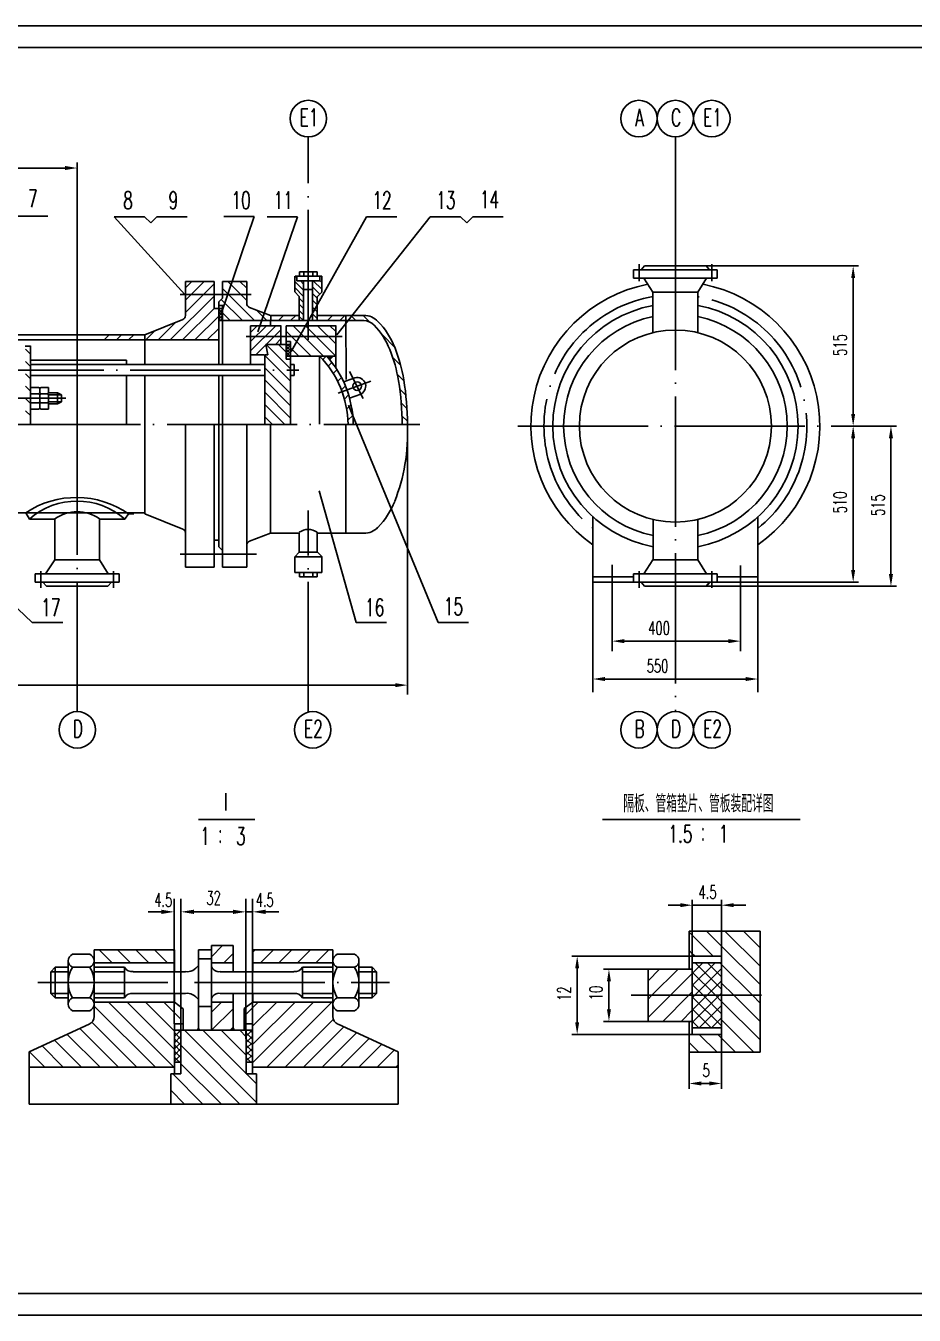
# Model space of a CAD drawing. Extents: x -1018 to 1609, y -45 to 1303.
# Drawn here: x 98.8 to 303.4, y 700.8 to 997.8 of the extents above; entities that cross this region are included whole.
import ezdxf
from ezdxf.enums import TextEntityAlignment as Align

# ---------------------------------------------------------------- set-up
doc = ezdxf.new("R2010")
doc.units = 0
doc.header["$MEASUREMENT"] = 0
doc.linetypes.add('DASHDOT-M', pattern=[36, 30, -3, 0, -3])
doc.layers.get('0').update_dxf_attribs({"linetype": 'CONTINUOUS'})
for name, color, linetype in [('CDR_DWG1', 4, 'CONTINUOUS'), ('CDR_DWG2', 2, 'CONTINUOUS'), ('CDR_DWG3', 1, 'DASHDOT-M')]:
    doc.layers.add(name, color=color, linetype=linetype)
doc.styles.add('HZ', font='romans', dxfattribs={"width": 0.7, "bigfont": 'hz'})

# ---------------------------------------------------------------- blocks, each defined once
blk = doc.blocks.new('*X48')
at = {"color": 0}
for p, q in [((122.74, 49.08), (126.02, 52.36)), ((124.72, 38.33), (138.75, 52.36)), ((124.72, 42.57), (134.5, 52.36)), ((124.72, 46.82), (130.26, 52.36)), ((127.99, 37.36), (142.99, 52.36)), ((132.23, 37.36), (143.32, 48.44)), ((136.47, 37.36), (145.74, 46.62)), ((140.72, 37.36), (148.64, 45.28)), ((144.96, 37.36), (151.54, 43.94)), ((149.2, 37.36), (154.44, 42.6)), ((153.44, 37.36), (157.35, 41.26)), ((157.69, 37.36), (158.22, 37.89))]:
    blk.add_line(p, q, dxfattribs=at)
blk = doc.blocks.new('*X47')
at = {"color": 0}
for p, q in [((115.22, 62.77), (117.8, 65.36)), ((118.05, 61.36), (120.22, 63.53)), ((124.74, 63.81), (125.29, 64.36)), ((126.53, 61.36), (129.53, 64.36)), ((130.77, 61.36), (133.77, 64.36)), ((135.02, 61.36), (138.02, 64.36)), ((139.26, 61.36), (142.26, 64.36)), ((115.22, 50.04), (117.53, 52.36)), ((115.27, 45.86), (120.22, 50.8)), ((119.52, 45.86), (120.22, 46.56))]:
    blk.add_line(p, q, dxfattribs=at)
blk = doc.blocks.new('*X43')
for p, q in [((129.09, 108.5), (115, 122.59)), ((133.33, 108.5), (118.33, 123.5)), ((133.5, 112.57), (122.57, 123.5)), ((133.5, 116.82), (126.82, 123.5)), ((135, 119.56), (131.06, 123.5)), ((124.85, 108.5), (114.48, 118.86)), ((116.36, 108.5), (108.8, 116.06)), ((120.6, 108.5), (111.7, 117.4)), ((107.87, 108.5), (102.99, 113.38)), ((112.12, 108.5), (105.9, 114.72)), ((103.63, 108.5), (100.09, 112.04))]:
    blk.add_line(p, q)
blk = doc.blocks.new('*X46')
at = {"color": 0}
for p, q in [((125.62, 29.25), (109.01, 45.86)), ((123.22, 35.89), (113.25, 45.86)), ((123.22, 40.13), (117.5, 45.86)), ((123.22, 44.37), (121.74, 45.86)), ((121.77, 28.86), (108.22, 42.4)), ((113.28, 28.86), (106.28, 35.86)), ((117.53, 28.86), (108.22, 38.16)), ((125.62, 33.49), (123.25, 35.86)), ((109.04, 28.86), (105.88, 32.02))]:
    blk.add_line(p, q, dxfattribs=at)
blk = doc.blocks.new('*X44')
for p, q in [((106.73, 44.39), (108.21, 45.86)), ((106.73, 45.8), (106.79, 45.86)), ((108.22, 43.82), (106.73, 45.31)), ((108.22, 45.23), (107.59, 45.86)), ((106.73, 42.97), (108.22, 44.46)), ((108.22, 42.4), (106.73, 43.89)), ((106.73, 41.56), (108.22, 43.04)), ((108.22, 40.99), (106.73, 42.48)), ((106.73, 40.14), (108.22, 41.63)), ((108.22, 39.58), (106.73, 41.06)), ((106.73, 38.73), (108.22, 40.22)), ((107.78, 38.6), (106.73, 39.65)), ((108.02, 38.6), (108.22, 38.8))]:
    blk.add_line(p, q)
blk = doc.blocks.new('*X45')
at = {"color": 0}
for p, q in [((92.35, 61.36), (89.35, 64.36)), ((96.59, 61.36), (93.59, 64.36)), ((100.84, 61.36), (97.84, 64.36)), ((105.08, 61.36), (102.08, 64.36)), ((106.69, 63.99), (106.32, 64.36))]:
    blk.add_line(p, q, dxfattribs=at)
blk = doc.blocks.new('*X32')
for p, q in [((337.12, 207.01), (337.89, 207.78)), ((338.39, 205.46), (339.25, 206.31)), ((339.54, 203.78), (340.41, 204.65)), ((340.55, 201.96), (341.45, 202.85)), ((341.42, 200), (342.34, 200.92)), ((342.12, 197.87), (343.09, 198.84)), ((342.64, 195.56), (343.67, 196.59)), ((342.92, 193.01), (344.04, 194.13))]:
    blk.add_line(p, q)
blk = doc.blocks.new('*X28')
for p, q in [((329.73, 202.02), (323.8, 207.95)), ((329.73, 204.85), (324.1, 210.47)), ((328.73, 208.68), (326.93, 210.47)), ((329.73, 199.19), (323.8, 205.12)), ((329.73, 196.36), (323.8, 202.29)), ((329.73, 193.53), (323.8, 199.46)), ((328.36, 192.07), (323.8, 196.64)), ((325.53, 192.07), (323.8, 193.81))]:
    blk.add_line(p, q)
blk = doc.blocks.new('*X24')
for p, q in [((346.25, 236.4), (345.08, 237.58)), ((349.22, 236.27), (347.91, 237.58)), ((355.19, 230.3), (352.46, 233.02)), ((356.59, 226.07), (354.89, 227.77)), ((357.34, 222.49), (355.91, 223.91)), ((357.78, 219.22), (356.47, 220.53)), ((358.03, 216.14), (356.8, 217.37)), ((358.13, 213.21), (356.96, 214.38))]:
    blk.add_line(p, q)
blk = doc.blocks.new('*X36')
for p, q in [((269.86, 208.15), (268.66, 209.35)), ((269.86, 205.32), (268.66, 206.52)), ((269.86, 202.49), (268.66, 203.69)), ((269.86, 199.66), (268.66, 200.86)), ((269.86, 196.83), (268.66, 198.03)), ((269.86, 194.01), (268.66, 195.21))]:
    blk.add_line(p, q)
blk = doc.blocks.new('*X20')
for p, q in [((133.56, 211.51), (132.36, 212.71)), ((136.38, 211.51), (135.18, 212.71)), ((139.21, 211.51), (138.01, 212.71))]:
    blk.add_line(p, q)
blk = doc.blocks.new('*X31')
for p, q in [((337.95, 222.08), (336.28, 223.75)), ((338.39, 223.19), (336.44, 225.14)), ((338.39, 224.75), (337.94, 225.2)), ((337.35, 221.12), (336.28, 222.19)), ((337.35, 219.57), (336.28, 220.64)), ((337.35, 218.01), (336.28, 219.08)), ((337.35, 216.46), (336.28, 217.53)), ((336.28, 215.97), (336.28, 215.97))]:
    blk.add_line(p, q)
blk = doc.blocks.new('*X23')
for p, q in [((326.91, 236.4), (328.08, 237.57)), ((329.74, 236.4), (330.91, 237.57)), ((338.23, 236.4), (339.39, 237.57)), ((341.05, 236.4), (342.22, 237.57))]:
    blk.add_line(p, q)
blk = doc.blocks.new('*X30')
for p, q in [((332.69, 225.93), (332.45, 226.17)), ((334.23, 222.97), (332.2, 225)), ((334.23, 221.55), (332.2, 223.59)), ((334.23, 224.38), (333.48, 225.14)), ((334.23, 220.14), (333.22, 221.15)), ((334.23, 218.73), (333.22, 219.74)), ((334.23, 217.31), (333.22, 218.32)), ((334.16, 215.97), (333.22, 216.91))]:
    blk.add_line(p, q)
blk = doc.blocks.new('*X29')
for p, q in [((321.43, 215.97), (314.01, 223.39)), ((319.63, 220.6), (315.24, 224.99)), ((319.63, 223.42), (318.07, 224.99)), ((318.61, 215.97), (313.74, 220.84)), ((315.78, 215.97), (314.01, 217.74)), ((324.26, 215.97), (321.86, 218.37))]:
    blk.add_line(p, q)
blk = doc.blocks.new('*X25')
for p, q in [((313.17, 218.41), (313.47, 218.72)), ((314.01, 217.74), (313.17, 218.58)), ((313.17, 217.71), (314.01, 218.55)), ((314.01, 217.03), (313.17, 217.87)), ((313.17, 217), (314.01, 217.84)), ((314.01, 216.32), (313.17, 217.16)), ((313.17, 216.29), (314.01, 217.13)), ((314.01, 218.44), (313.73, 218.72)), ((313.66, 215.97), (313.17, 216.46)), ((313.55, 215.97), (314.01, 216.43))]:
    blk.add_line(p, q)
blk = doc.blocks.new('*X27')
for p, q in [((328.73, 209.93), (329.26, 210.47)), ((328.73, 209.22), (329.73, 210.22)), ((329.73, 209.09), (328.73, 210.09)), ((328.73, 208.52), (329.73, 209.52)), ((329.73, 208.38), (328.73, 209.38)), ((328.73, 207.81), (329.73, 208.81)), ((329.62, 207.78), (328.73, 208.68)), ((328.91, 207.78), (328.73, 207.97)), ((329.73, 209.8), (329.05, 210.47)), ((329.41, 207.78), (329.73, 208.1))]:
    blk.add_line(p, q)
blk = doc.blocks.new('*X33')
for p, q in [((305.51, 220.65), (309.84, 224.99)), ((305.51, 223.48), (307.01, 224.99)), ((305.51, 217.83), (312.11, 224.43)), ((302.02, 211.51), (312.11, 221.6)), ((304.85, 211.51), (312.11, 218.77)), ((307.68, 211.51), (313.17, 217)), ((299.19, 211.51), (303.21, 215.53)), ((310.51, 211.51), (313.17, 214.17)), ((296.36, 211.51), (298.5, 213.65))]:
    blk.add_line(p, q)
blk = doc.blocks.new('*X26')
for p, q in [((338.1, 207.78), (331.1, 214.78)), ((340.93, 207.78), (333.93, 214.78)), ((340.95, 210.6), (336.76, 214.78)), ((340.95, 213.43), (339.59, 214.78)), ((335.27, 207.78), (329.53, 213.53)), ((332.45, 207.78), (330.53, 209.7))]:
    blk.add_line(p, q)

msp = doc.modelspace()

# ---------------------------------------------------------------- linework, layer by layer
for p, q in [((-168.44, 997.76), (672.56, 997.76)), ((-168.44, 997.76), (672.56, 997.76)), ((248.44, 948.47), (248.44, 972.19)), ((110.66, 893.54), (110.66, 966.25)), ((-21.3, 965), (107.86, 965)), ((96.87, 953.88), (103.87, 953.88)), ((119.18, 953.75), (135.45, 935.88)), ((119.18, 953.75), (126.18, 953.75)), ((126.18, 953.75), (127.59, 952.34)), ((127.59, 952.34), (129.01, 953.75)), ((129.01, 953.75), (136.01, 953.75)), ((151.4, 953.8), (143.79, 931.44)), ((151.4, 953.8), (144.4, 953.8)), ((161.39, 953.75), (152.23, 927.28)), ((161.39, 953.75), (154.39, 953.75)), ((177.29, 953.75), (159.91, 922.72)), ((170.42, 926.54), (191.95, 953.75)), ((177.29, 953.75), (184.29, 953.75)), ((191.95, 953.75), (198.95, 953.75)), ((198.95, 953.75), (200.37, 952.34)), ((200.37, 952.34), (201.78, 953.75)), ((201.78, 953.75), (208.78, 953.75)), ((255.51, 942.45), (290.64, 942.45)), ((289.39, 908.36), (289.39, 939.65)), ((150.6, 927.15), (152.13, 928.68)), ((150.6, 925.03), (154.25, 928.68)), ((150.6, 922.91), (156.37, 928.68)), ((154.18, 924.36), (157.58, 927.76)), ((151.77, 921.95), (154.14, 924.32)), ((156.29, 924.36), (157.58, 925.64)), ((174.19, 916.53), (171.97, 915.72)), ((176.01, 912.93), (173.34, 911.96)), ((193.81, 860.33), (173.16, 910.38)), ((186.71, 905.96), (186.71, 844.41)), ((284.79, 905.56), (290.64, 905.56)), ((291.3, 905.56), (299.34, 905.56)), ((289.39, 872.4), (289.39, 902.76)), ((298.09, 871.48), (298.09, 902.76)), ((174.9, 860.34), (166.35, 890.61)), ((82.61, 876.93), (100.31, 860.34)), ((233.85, 853.69), (233.85, 873.61)), ((233.85, 853.76), (233.85, 873.61)), ((263.44, 873.46), (263.44, 853.76)), ((263.44, 873.46), (263.44, 853.74)), ((229.44, 870.06), (229.44, 844.29)), ((229.44, 869.6), (229.44, 846.05)), ((255.6, 868.68), (299.34, 868.68)), ((267.44, 869.6), (267.44, 846.05)), ((267.44, 869.6), (290.64, 869.6)), ((267.44, 868.95), (267.44, 844.29)), ((100.31, 860.34), (107.31, 860.34)), ((174.9, 860.34), (181.9, 860.34)), ((193.81, 860.33), (200.81, 860.33)), ((233.85, 857.57), (233.85, 854.77)), ((236.65, 856.02), (260.64, 856.02)), ((263.44, 857.57), (263.44, 854.77)), ((186.71, 845.65), (186.71, 847.14)), ((232.24, 847.3), (264.64, 847.3)), ((-109.69, 845.89), (183.91, 845.89)), ((186.71, 844.35), (186.71, 843.75)), ((133, 767.89), (133, 796.67)), ((134.55, 766.39), (134.55, 796.67)), ((149.51, 764.43), (149.51, 796.67)), ((151.06, 767.89), (151.06, 796.67)), ((252.34, 783.45), (252.34, 796.45)), ((259.09, 783.45), (259.09, 796.45)), ((130, 793.67), (127, 793.67)), ((137.55, 793.67), (146.51, 793.67)), ((146.51, 793.67), (143.51, 793.67)), ((149.51, 793.67), (151.06, 793.67)), ((154.06, 793.67), (157.06, 793.67)), ((249.54, 795.2), (246.74, 795.2)), ((252.34, 795.2), (259.09, 795.2)), ((261.89, 795.2), (264.69, 795.2)), ((252.34, 788.27), (251.59, 789.02)), ((257.17, 783.45), (252.34, 788.27)), ((259.09, 785.77), (255.62, 789.24)), ((267.96, 781.14), (259.86, 789.24)), ((267.96, 785.38), (264.11, 789.24)), ((252.34, 784.03), (251.59, 784.78)), ((267.96, 776.9), (259.09, 785.77)), ((251.59, 783.45), (224.57, 783.45)), ((252.92, 783.45), (252.34, 784.03)), ((257.62, 781.95), (252.34, 776.67)), ((254.79, 781.95), (252.34, 779.5)), ((259.09, 775.87), (253.01, 781.95)), ((259.09, 778.7), (255.84, 781.95)), ((259.09, 781.52), (258.67, 781.95)), ((266.17, 774.45), (259.09, 781.52)), ((225.82, 780.65), (225.82, 768.25)), ((242.16, 780.45), (231.88, 780.45)), ((242.16, 777.8), (244.8, 780.45)), ((243.05, 774.45), (249.05, 780.45)), ((247.29, 774.45), (252.34, 779.5)), ((257.68, 774.45), (252.34, 779.79)), ((259.09, 780.59), (252.95, 774.45)), ((233.13, 771.25), (233.13, 777.65)), ((251.53, 774.45), (252.34, 775.26)), ((254.85, 774.45), (252.34, 776.96)), ((259.09, 777.76), (255.77, 774.45)), ((261.92, 774.45), (259.09, 777.28)), ((242.16, 773.56), (243.05, 774.45)), ((242.16, 769.32), (247.29, 774.45)), ((245.53, 768.45), (251.53, 774.45)), ((258.6, 774.45), (252.34, 768.19)), ((255.77, 774.45), (252.34, 771.01)), ((252.95, 774.45), (252.34, 773.84)), ((259.09, 767.38), (252.34, 774.13)), ((259.09, 770.21), (254.85, 774.45)), ((259.09, 773.04), (257.68, 774.45)), ((259.09, 774.94), (258.6, 774.45)), ((267.96, 764.17), (259.09, 773.04)), ((267.96, 768.41), (261.92, 774.45)), ((267.96, 772.65), (266.17, 774.45)), ((249.77, 768.45), (252.34, 771.01)), ((256.7, 766.95), (252.34, 771.3)), ((259.09, 772.11), (253.93, 766.95)), ((259.09, 769.28), (256.76, 766.95)), ((242.16, 768.45), (231.88, 768.45)), ((253.87, 766.95), (252.34, 768.48)), ((266.54, 761.34), (259.09, 768.8)), ((251.59, 765.45), (224.57, 765.45)), ((253.81, 761.34), (251.59, 763.57)), ((258.06, 761.34), (253.95, 765.45)), ((259.09, 764.55), (258.2, 765.45)), ((259.09, 765.45), (259.09, 752.89)), ((262.3, 761.34), (259.09, 764.55)), ((251.59, 761.34), (251.59, 752.89)), ((254.39, 754.14), (256.29, 754.14)), ((-168.44, 700.76), (672.56, 700.76))]:
    msp.add_line(p, q)
msp.add_circle((175.13, 914.74), 1)
msp.add_arc((175.1, 914.73), 2.01, 296.8918, 116.8918)
for points in [[(107.86, 965.47), (107.86, 964.53), (110.66, 965)], [(288.92, 939.65), (289.85, 939.65), (289.39, 942.45)], [(168.13, 921.7), (169.83, 921.7), (168.95, 920.82)], [(288.92, 908.36), (289.85, 908.36), (289.39, 905.56)], [(288.92, 902.76), (289.85, 902.76), (289.39, 905.56)], [(297.62, 902.76), (298.56, 902.76), (298.09, 905.56)], [(288.92, 872.4), (289.85, 872.4), (289.39, 869.6)], [(297.62, 871.48), (298.56, 871.48), (298.09, 868.68)], [(236.65, 856.49), (236.65, 855.56), (233.85, 856.02)], [(260.64, 856.49), (260.64, 855.56), (263.44, 856.02)], [(232.24, 847.76), (232.24, 846.83), (229.44, 847.3)], [(264.64, 847.76), (264.64, 846.83), (267.44, 847.3)], [(183.91, 846.35), (183.91, 845.42), (186.71, 845.89)], [(130, 794.17), (130, 793.17), (133, 793.67)], [(137.55, 794.17), (137.55, 793.17), (134.55, 793.67)], [(146.51, 794.17), (146.51, 793.17), (149.51, 793.67)], [(146.51, 794.17), (146.51, 793.17), (149.51, 793.67)], [(154.06, 794.17), (154.06, 793.17), (151.06, 793.67)], [(249.54, 795.67), (249.54, 794.74), (252.34, 795.2)], [(261.89, 795.67), (261.89, 794.74), (259.09, 795.2)], [(225.35, 780.65), (226.28, 780.65), (225.82, 783.45)], [(232.67, 777.65), (233.6, 777.65), (233.13, 780.45)], [(232.67, 771.25), (233.6, 771.25), (233.13, 768.45)], [(138.56, 767.33), (138.14, 766.4), (139.04, 766.4)], [(146.57, 767.36), (146.12, 766.39), (147.09, 766.39)], [(225.35, 768.25), (226.28, 768.25), (225.82, 765.45)], [(254.39, 754.6), (254.39, 753.67), (251.59, 754.14)], [(256.29, 754.6), (256.29, 753.67), (259.09, 754.14)]]:
    msp.add_solid(points)
at = {"layer": 'CDR_DWG1'}
for p, q in [((667.56, 992.76), (-143.44, 992.76)), ((238.78, 941.53), (240.71, 941.53)), ((238.78, 939.6), (238.78, 941.53)), ((240.56, 941.53), (241.36, 942.45)), ((258.09, 941.53), (240.61, 941.53)), ((241.36, 942.45), (255.51, 942.45)), ((256.32, 941.53), (255.51, 942.45)), ((258.09, 939.6), (258.09, 941.53)), ((142.18, 938.88), (135.58, 938.88)), ((135.58, 938.88), (135.58, 931.02)), ((142.18, 938.88), (142.18, 932.62)), ((149.71, 938.88), (144.09, 938.88)), ((144.09, 938.88), (144.09, 935)), ((149.71, 933.8), (149.71, 938.88)), ((160.77, 936.46), (160.77, 940.06)), ((161.26, 940.06), (160.87, 940.06)), ((161.26, 939.03), (161.26, 940.06)), ((166.51, 940.06), (161.26, 940.06)), ((162.35, 939.03), (161.26, 939.03)), ((161.83, 941.09), (161.83, 940.06)), ((162.34, 941.09), (161.83, 941.09)), ((163.89, 941.09), (162.34, 941.09)), ((162.82, 939.03), (162.35, 939.03)), ((162.81, 938.96), (162.81, 929.86)), ((163.89, 939.03), (162.82, 939.03)), ((162.86, 941.09), (162.86, 940.06)), ((163.89, 941.09), (165.43, 941.09)), ((163.89, 939.03), (164.93, 939.03)), ((164.86, 938.97), (164.86, 929.86)), ((164.92, 941.09), (164.92, 940.06)), ((164.93, 939.03), (165.49, 939.03)), ((165.43, 941.09), (165.95, 941.09)), ((165.49, 939.03), (166.51, 939.03)), ((165.95, 941.09), (165.95, 940.06)), ((166.97, 940.06), (166.51, 940.06)), ((166.51, 939.03), (166.51, 940.06)), ((166.97, 940.06), (166.97, 936.44)), ((241.16, 939.6), (238.78, 939.6)), ((241.02, 939.6), (258.09, 939.6)), ((241.16, 939.6), (243.28, 936.39)), ((255.58, 939.6), (253.59, 936.37)), ((161.8, 935.42), (160.77, 936.46)), ((162.81, 937.02), (164.86, 937.02)), ((166.97, 936.44), (166.01, 935.41)), ((243.28, 927.07), (243.28, 936.43)), ((243.39, 936.37), (253.58, 936.37)), ((253.58, 927.08), (253.58, 936.43)), ((143.36, 932.62), (142.18, 932.62)), ((143.24, 934.16), (144.09, 935)), ((143.24, 933.41), (143.24, 934.16)), ((143.24, 932.62), (143.24, 933.41)), ((143.24, 929.86), (143.24, 932.62)), ((143.27, 933.37), (144.18, 933.37)), ((144.17, 932.62), (143.36, 932.62)), ((144.09, 933.37), (144.09, 932.68)), ((144.09, 932.62), (144.09, 929.86)), ((155.14, 931.05), (150.36, 932.86)), ((161.8, 929.86), (161.8, 935.42)), ((165.93, 929.86), (165.93, 935.42)), ((126.23, 926.61), (134.95, 930.09)), ((143.12, 929.86), (144.18, 929.86)), ((143.24, 927.33), (143.24, 929.86)), ((144.09, 929.86), (144.09, 919.71)), ((144.18, 929.86), (155.24, 929.86)), ((155.24, 931.03), (155.21, 928.68)), ((155.24, 931.03), (161.8, 931.03)), ((155.24, 929.86), (161.81, 929.86)), ((161.81, 929.86), (162.82, 929.86)), ((162.82, 929.86), (164.53, 929.86)), ((164.53, 929.86), (165.96, 929.86)), ((165.93, 931.03), (172.52, 931.03)), ((165.96, 929.86), (172.52, 929.86)), ((172.52, 931.03), (172.57, 916.26)), ((172.52, 929.86), (176.64, 929.86)), ((172.59, 931.03), (176.71, 931.03)), ((143.24, 925.61), (143.24, 927.33)), ((150.6, 928.68), (157.6, 928.68)), ((150.6, 928.68), (150.6, 922.44)), ((157.58, 928.68), (157.58, 924.37)), ((158.8, 928.68), (170.22, 928.68)), ((158.8, 928.68), (158.8, 924.68)), ((170.22, 928.74), (170.22, 918.95)), ((95.7, 926.61), (116.76, 926.61)), ((96.47, 925.41), (117.96, 925.41)), ((98.67, 923.96), (99.93, 923.96)), ((99.93, 919.96), (99.93, 924.05)), ((114.12, 925.41), (124.23, 925.41)), ((115.32, 926.61), (126.23, 926.61)), ((125.51, 926.61), (122.22, 926.61)), ((124.05, 925.41), (143.24, 925.41)), ((126.23, 926.61), (126.23, 925.41)), ((126.23, 925.41), (126.23, 919.71)), ((143.24, 919.71), (143.24, 925.61)), ((154.13, 924.36), (154.6, 921.95)), ((154.13, 924.36), (157.63, 924.36)), ((157.63, 924.36), (158.8, 924.36)), ((159.8, 925.06), (158.8, 925.06)), ((158.8, 924.88), (158.8, 924.36)), ((158.8, 924.36), (158.8, 921.68)), ((158.88, 924.36), (159.8, 924.36)), ((159.8, 924.4), (159.8, 925.06)), ((159.8, 921.71), (159.8, 924.4)), ((99.93, 920.71), (121.98, 920.71)), ((121.98, 920.71), (121.98, 919.71)), ((150.6, 922.44), (150.6, 919.71)), ((150.6, 921.95), (153.78, 921.95)), ((153.87, 919.96), (153.87, 921.95)), ((153.93, 921.95), (154.6, 921.95)), ((159.82, 921.68), (158.8, 921.68)), ((158.8, 921.68), (158.8, 920.95)), ((158.8, 920.95), (159.8, 920.95)), ((159.8, 920.83), (159.8, 921.71)), ((159.8, 920.95), (159.8, 919.96)), ((166.68, 921.68), (159.82, 921.68)), ((166.47, 921.68), (166.47, 906)), ((168.42, 921.68), (166.68, 921.68)), ((170.22, 921.68), (168.42, 921.68)), ((99.88, 919.71), (153.87, 919.71)), ((99.93, 905.96), (99.93, 919.71)), ((121.98, 920.21), (121.98, 919.71)), ((153.87, 905.84), (153.87, 920.07)), ((159.8, 920.07), (159.8, 905.84)), ((159.8, 919.71), (160.61, 919.71)), ((160.61, 917.21), (160.61, 919.71)), ((100.15, 917.21), (153.87, 917.21)), ((121.98, 917.21), (121.98, 905.96)), ((126.23, 917.21), (126.23, 905.96)), ((143.24, 905.96), (143.24, 917.21)), ((144.09, 917.21), (144.09, 905.96)), ((159.8, 917.21), (160.61, 917.21)), ((100.02, 914.46), (101.75, 914.46)), ((100.02, 912.98), (101.75, 912.98)), ((102.05, 914.16), (102.05, 913.28)), ((102.05, 912.68), (102.05, 911.96)), ((102.05, 911.25), (102.05, 911.96)), ((102.35, 914.46), (104.02, 914.46)), ((102.35, 912.98), (103.72, 912.98)), ((104.01, 912.76), (107.02, 912.76)), ((104.02, 914.46), (104.02, 913.28)), ((104.02, 912.68), (104.02, 911.97)), ((104.02, 911.25), (104.02, 911.95)), ((104.08, 913.21), (106.08, 913.21)), ((106.08, 913.21), (107.02, 912.76)), ((106.08, 913.21), (106.08, 911.96)), ((106.08, 910.72), (106.08, 911.96)), ((107.02, 912.76), (107.02, 911.96)), ((107.02, 911.16), (107.02, 911.96)), ((159.8, 913.08), (159.8, 912.58)), ((100.02, 910.95), (101.75, 910.95)), ((100.02, 909.47), (101.75, 909.47)), ((102.05, 909.77), (102.05, 910.65)), ((102.35, 910.95), (103.72, 910.95)), ((102.35, 909.47), (104.02, 909.47)), ((104.01, 911.16), (107.02, 911.16)), ((104.02, 909.47), (104.02, 910.65)), ((104.08, 910.72), (106.08, 910.72)), ((106.08, 910.72), (107.02, 911.16)), ((126.23, 885.32), (126.23, 905.96)), ((135.58, 905.96), (135.58, 873.05)), ((142.18, 873.05), (142.18, 905.96)), ((143.24, 905.96), (143.24, 879.32)), ((144.09, 873.05), (144.09, 905.96)), ((149.71, 905.96), (149.71, 873.05)), ((155.14, 880.87), (155.14, 905.96)), ((172.52, 880.87), (172.52, 905.96)), ((87.78, 885.61), (126.23, 885.61)), ((99.64, 884.12), (98.81, 885.61)), ((122.5, 885.33), (121.59, 884.12)), ((122.5, 885.33), (123.73, 885.33)), ((126.23, 885.32), (134.95, 881.84)), ((105.51, 884.12), (99.64, 884.12)), ((105.51, 874.74), (105.51, 884.12)), ((115.81, 874.74), (115.81, 884.12)), ((121.59, 884.12), (115.81, 884.12)), ((229.44, 869.6), (229.44, 884.66)), ((243.29, 874.76), (243.29, 884.05)), ((253.59, 874.76), (253.59, 884.05)), ((267.44, 869.6), (267.44, 884.66)), ((143.36, 879.31), (142.18, 879.31)), ((143.24, 879.47), (143.24, 877.76)), ((155.14, 880.87), (150.36, 879.06)), ((155.14, 880.87), (161.81, 880.87)), ((161.81, 880.87), (161.81, 876.5)), ((165.94, 881.1), (165.94, 876.5)), ((165.94, 880.87), (172.52, 880.87)), ((172.52, 880.87), (176.71, 880.87)), ((143.24, 877.76), (144.09, 876.92)), ((149.71, 878.12), (149.71, 873.05)), ((161.8, 876.5), (160.77, 875.47)), ((161.79, 876.5), (165.91, 876.5)), ((166.97, 875.49), (166.01, 876.51)), ((103.37, 871.52), (105.5, 874.74)), ((105.5, 874.74), (115.8, 874.74)), ((117.79, 871.52), (115.81, 874.76)), ((160.77, 875.47), (160.77, 871.86)), ((166.95, 875.47), (160.77, 875.47)), ((166.97, 871.86), (166.97, 875.49)), ((241.16, 871.53), (243.28, 874.74)), ((243.39, 874.76), (253.59, 874.76)), ((255.58, 871.53), (253.59, 874.76)), ((104.86, 871.52), (101, 871.52)), ((101, 871.52), (101, 869.59)), ((104.86, 871.52), (116.45, 871.52)), ((116.45, 871.52), (120.31, 871.52)), ((120.31, 871.52), (120.31, 869.59)), ((142.18, 873.05), (135.58, 873.05)), ((142.18, 873.05), (136.56, 873.05)), ((149.71, 873.05), (144.09, 873.05)), ((166.97, 871.86), (160.77, 871.86)), ((161.83, 870.83), (161.83, 871.86)), ((162.34, 870.83), (161.83, 870.83)), ((163.89, 870.83), (162.34, 870.83)), ((162.85, 870.83), (162.85, 871.85)), ((163.89, 870.83), (165.43, 870.83)), ((164.91, 870.83), (164.91, 871.86)), ((165.43, 870.83), (165.95, 870.83)), ((165.95, 870.83), (165.95, 871.86)), ((238.78, 870.8), (229.44, 870.8)), ((238.78, 871.53), (238.78, 869.6)), ((242.64, 871.53), (238.78, 871.53)), ((242.64, 871.53), (254.23, 871.53)), ((254.23, 871.53), (258.09, 871.53)), ((258.09, 871.53), (258.09, 869.6)), ((267.44, 870.8), (258.09, 870.8)), ((267.44, 869.6), (267.44, 870.8)), ((101, 869.59), (110.66, 869.59)), ((102.77, 869.59), (103.58, 868.67)), ((103.58, 868.67), (117.73, 868.67)), ((120.31, 869.59), (110.66, 869.59)), ((118.53, 869.59), (117.73, 868.67)), ((248.44, 869.6), (229.44, 869.6)), ((240.56, 869.6), (241.36, 868.68)), ((241.36, 868.68), (255.51, 868.68)), ((247.79, 868.68), (255.6, 868.68)), ((248.44, 869.6), (267.44, 869.6)), ((256.32, 869.6), (255.51, 868.68)), ((256.4, 869.6), (255.6, 868.68)), ((251.59, 789.24), (267.96, 789.24)), ((251.59, 789.24), (251.59, 780.45)), ((267.96, 789.24), (267.96, 761.34)), ((114.56, 784.89), (133.03, 784.89)), ((114.56, 784.89), (114.56, 781.89)), ((133.03, 784.89), (133.03, 781.89)), ((138.56, 784.89), (138.56, 766.39)), ((138.56, 784.89), (141.56, 784.89)), ((141.56, 785.89), (146.56, 785.89)), ((141.56, 785.89), (141.56, 781.89)), ((146.56, 785.89), (146.56, 781.89)), ((151.09, 784.89), (151.09, 781.89)), ((169.56, 784.89), (151.13, 784.89)), ((169.56, 784.89), (169.56, 781.89)), ((108.56, 782.39), (108.56, 772.39)), ((113.56, 783.89), (109.56, 783.89)), ((133.03, 781.89), (114.56, 781.89)), ((114.56, 781.89), (114.56, 772.89)), ((133.03, 781.89), (133.03, 779.89)), ((141.56, 782.88), (138.56, 782.88)), ((146.56, 781.89), (141.56, 781.89)), ((141.56, 781.89), (141.56, 772.89)), ((146.56, 781.89), (146.56, 779.89)), ((151.09, 781.89), (151.09, 779.89)), ((151.09, 781.89), (169.56, 781.89)), ((169.56, 781.89), (169.56, 772.89)), ((170.56, 783.89), (174.56, 783.89)), ((175.56, 782.39), (175.56, 772.39)), ((251.59, 783.45), (259.09, 783.45)), ((252.34, 783.45), (252.34, 765.45)), ((252.34, 781.95), (259.09, 781.95)), ((259.09, 783.45), (259.09, 765.45)), ((105.56, 780.89), (104.56, 779.89)), ((108.56, 779.89), (104.56, 779.89)), ((104.56, 779.89), (104.56, 774.89)), ((108.56, 780.89), (105.56, 780.89)), ((105.56, 780.89), (105.56, 773.89)), ((113.56, 780.89), (109.56, 780.89)), ((114.56, 780.89), (121.56, 780.89)), ((114.56, 779.89), (121.56, 779.89)), ((121.56, 780.89), (121.56, 773.89)), ((135.56, 779.89), (123.56, 779.89)), ((160.56, 779.89), (143.56, 779.89)), ((169.56, 780.89), (162.56, 780.89)), ((162.56, 780.89), (162.56, 773.89)), ((169.56, 779.89), (162.56, 779.89)), ((170.56, 780.89), (174.56, 780.89)), ((175.56, 780.89), (178.56, 780.89)), ((175.56, 779.89), (179.56, 779.89)), ((178.56, 780.89), (179.56, 779.89)), ((178.56, 780.89), (178.56, 773.89)), ((179.56, 779.89), (179.56, 774.89)), ((242.16, 780.45), (252.34, 780.45)), ((242.16, 768.45), (242.16, 780.45)), ((108.56, 774.89), (104.56, 774.89)), ((104.56, 774.89), (105.56, 773.89)), ((108.56, 773.89), (105.56, 773.89)), ((113.56, 773.89), (109.56, 773.89)), ((114.56, 774.89), (121.56, 774.89)), ((114.56, 773.89), (121.56, 773.89)), ((133.03, 772.89), (114.56, 772.89)), ((114.56, 772.89), (114.56, 769.6)), ((135.56, 774.89), (123.56, 774.89)), ((133.03, 772.89), (133.03, 774.89)), ((133.03, 772.89), (135.04, 771.35)), ((141.56, 772.89), (141.56, 766.39)), ((146.56, 772.89), (141.56, 772.89)), ((160.56, 774.89), (143.56, 774.89)), ((146.56, 772.89), (146.56, 774.89)), ((146.56, 772.89), (146.56, 766.39)), ((151.09, 772.89), (149.08, 771.39)), ((151.08, 772.89), (169.56, 772.89)), ((151.09, 772.89), (151.09, 774.89)), ((169.56, 774.89), (162.56, 774.89)), ((169.56, 773.89), (162.56, 773.89)), ((169.56, 772.89), (169.56, 769.6)), ((170.56, 773.89), (174.56, 773.89)), ((175.56, 774.89), (179.56, 774.89)), ((175.56, 773.89), (178.56, 773.89)), ((179.56, 774.89), (178.56, 773.89)), ((113.56, 770.89), (109.56, 770.89)), ((135.04, 767.89), (135.04, 771.35)), ((141.56, 771.9), (138.56, 771.9)), ((149.08, 767.89), (149.08, 771.39)), ((170.56, 770.89), (174.56, 770.89)), ((99.56, 761.39), (113.4, 767.78)), ((133.06, 766.39), (133.06, 767.89)), ((133.06, 767.89), (135.04, 767.89)), ((133.06, 766.39), (133.06, 757.89)), ((134.56, 766.39), (133.06, 766.39)), ((134.56, 766.39), (134.56, 757.89)), ((134.56, 766.39), (141.56, 766.39)), ((135.04, 766.39), (135.04, 767.89)), ((141.56, 766.39), (146.56, 766.39)), ((146.56, 766.39), (149.56, 766.39)), ((149.08, 766.39), (149.08, 767.89)), ((151.06, 767.89), (149.08, 767.89)), ((149.56, 766.39), (149.56, 757.89)), ((149.56, 766.39), (151.06, 766.39)), ((151.06, 766.39), (151.06, 767.89)), ((151.06, 766.39), (151.06, 757.89)), ((184.56, 761.39), (170.73, 767.78)), ((242.16, 768.45), (252.34, 768.45)), ((251.59, 768.45), (251.59, 761.34)), ((252.34, 766.95), (259.09, 766.95)), ((251.59, 765.45), (259.09, 765.45)), ((99.56, 761.39), (99.56, 757.89)), ((184.56, 757.89), (184.56, 761.39)), ((267.96, 761.34), (251.59, 761.34)), ((99.56, 757.89), (133.06, 757.89)), ((99.56, 757.89), (99.56, 749.39)), ((133.06, 757.89), (133.06, 756.39)), ((134.56, 756.39), (134.56, 757.89)), ((149.56, 756.39), (149.56, 757.89)), ((184.56, 757.89), (151.06, 757.89)), ((151.06, 757.89), (151.06, 756.39)), ((184.56, 749.39), (184.56, 757.89)), ((134.56, 756.39), (132.22, 756.39)), ((132.22, 756.39), (132.22, 749.39)), ((149.56, 756.39), (151.96, 756.39)), ((151.96, 756.39), (151.96, 749.39)), ((99.57, 749.39), (132.24, 749.39)), ((132.24, 749.39), (151.96, 749.39)), ((151.96, 749.39), (184.56, 749.39)), ((-143.44, 705.76), (667.56, 705.76))]:
    msp.add_line(p, q, dxfattribs=at)
for points in [[(133.16, 759.08), (134.63, 759.08)], [(149.6, 759.08), (151.06, 759.08)]]:
    msp.add_lwpolyline(points, dxfattribs=at)
msp.add_circle((248.44, 905.56), 22.12, dxfattribs=at)
for centre, radius, start, end in [((248.44, 905.56), 33.28, 101.0374, 235.1806), ((248.44, 905.56), 33.28, 304.8194, 78.9386), ((150.71, 933.8), 1, 180, 249.2328), ((248.44, 905.56), 28.25, 100.5143, 259.4964), ((248.44, 905.56), 28.25, 280.5036, 79.5116), ((134.58, 931.02), 1, 291.7461, 360), ((176.64, 926.54), 3.31, 43.8975, 90), ((176.71, 926.59), 4.46, 43.8975, 90), ((166.59, 916.85), 18.51, 21.7308, 43.8975), ((248.44, 905.56), 25.74, 101.5556, 258.4562), ((248.44, 905.56), 25.74, 281.5438, 78.473), ((166.52, 916.8), 17.36, 21.7308, 43.8975), ((150.14, 910.29), 36.22, 9.3746, 21.7308), ((150.27, 905.69), 22.76, 0.6795, 44.6233), ((150.27, 905.69), 23.96, 0.6455, 41.8558), ((150.07, 910.25), 35.07, 9.3746, 21.7308), ((123.83, 905.92), 61.67, 0, 9.3746), ((123.9, 905.96), 62.81, 0, 9.3746), ((101.75, 914.16), 0.3, 0, 90), ((101.75, 913.28), 0.3, 270, 0), ((101.75, 912.68), 0.3, 0, 90), ((102.35, 914.16), 0.3, 90, 180), ((102.35, 913.28), 0.3, 180, 270), ((102.35, 912.68), 0.3, 90, 180), ((103.72, 913.28), 0.3, 270, 0), ((103.72, 912.68), 0.3, 0, 90), ((101.75, 911.25), 0.3, 270, 0), ((101.75, 910.65), 0.3, 0, 90), ((101.75, 909.77), 0.3, 270, 0), ((102.35, 911.25), 0.3, 180, 270), ((102.35, 910.65), 0.3, 90, 180), ((102.35, 909.77), 0.3, 180, 270), ((103.72, 911.25), 0.3, 270, 0), ((103.72, 910.65), 0.3, 0, 90), ((141.94, 904.04), 44.81, 350.6254, 2.4561), ((145.61, 903.44), 41.09, 338.2692, 350.6254), ((110.45, 867.99), 21.12, 55.2162, 123.4545), ((110.62, 871.72), 16.56, 48.4798, 131.5202), ((166.59, 895.07), 18.51, 316.1025, 338.2692), ((110.66, 876.82), 9, 55.0891, 124.9109), ((176.71, 885.33), 4.46, 270, 316.1025), ((134.58, 880.91), 1, 0, 68.2539), ((163.87, 878.18), 3.58, 54.7498, 125.2502), ((150.71, 878.12), 1, 110.7672, 180), ((110.19, 782.39), 1.62, 112.6199, 247.3801), ((112.94, 782.39), 1.62, 292.6199, 67.3801), ((135.84, 783.17), 3.29, 265.1176, 325.6478), ((171.19, 782.39), 1.62, 112.6199, 247.3801), ((173.94, 782.39), 1.62, 292.6199, 67.3801), ((115.19, 777.39), 6.62, 148.1092, 211.8908), ((107.94, 777.39), 6.62, 328.1092, 31.8908), ((123.31, 781.88), 2, 209.5261, 277.3438), ((143.3, 781.72), 1.84, 199.3054, 278.2919), ((160.79, 781.94), 2.06, 263.7106, 329.4195), ((176.19, 777.39), 6.62, 148.1092, 211.8908), ((168.94, 777.39), 6.62, 328.1092, 31.8908), ((110.19, 772.39), 1.62, 112.6199, 247.3801), ((112.94, 772.39), 1.62, 292.6199, 67.3801), ((123.31, 772.91), 2, 82.6562, 150.4739), ((135.84, 771.62), 3.29, 34.3522, 94.8824), ((143.3, 773.07), 1.84, 81.7081, 160.6946), ((160.79, 772.85), 2.06, 30.5805, 96.2894), ((171.19, 772.39), 1.62, 112.6199, 247.3801), ((173.94, 772.39), 1.62, 292.6199, 67.3801), ((112.56, 769.6), 2, 294.7751, 0), ((171.56, 769.6), 2, 180, 245.2249)]:
    msp.add_arc(centre, radius, start, end, dxfattribs=at)
at = {"layer": 'CDR_DWG2'}
for p, q in [((151.58, 814.96), (138.6, 814.96)), ((231.68, 814.96), (277.17, 814.96))]:
    msp.add_line(p, q, dxfattribs=at)
for centre in [(163.89, 976.39), (240.05, 976.39), (248.44, 976.39), (256.83, 976.39), (110.66, 835.59), (164.91, 835.59), (240.05, 835.59), (248.44, 835.59), (256.83, 835.59)]:
    msp.add_circle(centre, 4.2, dxfattribs=at)
at = {"layer": 'CDR_DWG3', "linetype": 'DASHDOT-M'}
for p, q in [((163.89, 925.4), (163.89, 972.19)), ((248.44, 948.47), (248.44, 839.79)), ((240.07, 942.82), (240.07, 938.96)), ((256.81, 942.82), (256.81, 938.96)), ((134.39, 935.88), (150.76, 935.88)), ((149.6, 926.22), (171.68, 926.22)), ((-57.64, 918.46), (161.73, 918.46)), ((173.37, 918.15), (176.52, 911.93)), ((170.76, 913.15), (178.26, 915.88)), ((-57.64, 911.96), (108.04, 911.96)), ((-49.15, 905.96), (189.59, 905.96)), ((212.15, 905.56), (291.3, 905.56)), ((110.66, 839.79), (110.66, 893.54)), ((163.87, 839.66), (163.87, 886.14)), ((134.39, 876.05), (151.94, 876.05)), ((102.29, 868.3), (102.29, 872.17)), ((119.03, 868.3), (119.03, 872.17)), ((240.07, 868.31), (240.07, 872.17)), ((256.81, 868.31), (256.81, 872.17)), ((101.56, 777.39), (182.56, 777.39)), ((238.29, 774.45), (271.07, 774.45))]:
    msp.add_line(p, q, dxfattribs=at)
for start, end in [(99.8039, 231.1288), (308.8712, 80.2202)]:
    msp.add_arc((248.44, 905.56), 30.28, start, end, dxfattribs=at)

# ---------------------------------------------------------------- block references
for name, p in [('*X33', (-169.92, 713.89)), ('*X29', (-169.92, 713.89)), ('*X30', (-171.42, 713.89)), ('*X25', (-169.92, 713.89)), ('*X23', (-169.92, 693.46)), ('*X24', (-171.42, 693.46)), ('*X26', (-170.72, 713.89)), ('*X28', (-169.92, 713.89)), ('*X27', (-169.92, 713.89)), ('*X36', (-169.92, 713.89)), ('*X32', (-169.92, 713.89)), ('*X45', (26.34, 720.54)), ('*X47', (26.34, 720.54)), ('*X43', (-0.44, 649.39)), ('*X48', (26.34, 720.54)), ('*X46', (26.34, 720.54)), ('*X44', (26.34, 720.54)), ('*X44', (42.78, 720.54))]:
    msp.add_blockref(name, p)
at = {"xscale": -1}
msp.add_blockref('*X20', (256.06, 713.89), dxfattribs=at)
at = {"layer": 'CDR_DWG1'}
msp.add_blockref('*X31', (-171.42, 713.89), dxfattribs=at)

# ---------------------------------------------------------------- texts
at = {"style": 'HZ', "width": 0.65}
for s, p in [('515', (287.89, 921.73)), ('510', (287.89, 885.47)), ('515', (296.59, 884.85)), ('12', (224.32, 773.15)), ('10', (231.63, 773.31))]:
    msp.add_text(s, height=3, rotation=90, dxfattribs=at).set_placement(p)
at = {"style": 'HZ'}
for s, height, width, p in [('400', 3, 0.65, (242.18, 857.52)), ('550', 3, 0.65, (241.81, 848.8)), ('4.5', 3, 0.65, (253.76, 796.7)), ('4.5', 3.2, 0.6, (128.42, 794.81)), ('32', 3.2, 0.6, (140.43, 795.27)), ('4.5', 3.2, 0.6, (151.8, 794.81)), ('5', 3, 0.65, (254.69, 755.64))]:
    msp.add_text(s, height=height, dxfattribs=dict(at, width=width)).set_placement(p)
at = {"layer": 'CDR_DWG1', "style": 'HZ', "width": 0.65}
for s, p in [('7', (100.44, 955.95)), ('8', (122.36, 955.58)), ('9', (132.8, 955.58)), ('10', (148.4, 955.58)), ('11', (158.09, 955.58)), ('12', (180.87, 955.58)), ('13', (195.56, 955.58)), ('14', (205.61, 955.74)), ('17', (104.57, 861.78)), ('16', (179.16, 861.78)), ('15', (197.32, 862.01))]:
    msp.add_text(s, height=4, dxfattribs=at).set_placement(p, align=Align.CENTER)
at = {"layer": 'CDR_DWG2', "style": 'HZ', "width": 0.65}
for s, p in [('E1', (164.05, 974.64)), ('A', (240.2, 974.64)), ('C', (248.6, 974.64)), ('E1', (256.99, 974.64)), ('D', (110.82, 833.84)), ('E2', (165.07, 833.84)), ('B', (240.2, 833.84)), ('D', (248.6, 833.84)), ('E2', (256.99, 833.84))]:
    msp.add_text(s, height=4, dxfattribs=at).set_placement(p, align=Align.CENTER)
for s, p in [('I', (144.48, 816.99)), ('1 ： 3', (138.97, 809.1))]:
    msp.add_text(s, height=4, dxfattribs=at).set_placement(p)
for s, p in [('隔板、管箱垫片、管板装配详图', (253.73, 818.79)), ('1.5 ： 1', (253.73, 811.62))]:
    msp.add_text(s, height=4, dxfattribs=at).set_placement(p, align=Align.MIDDLE)

doc.saveas('drawing.dxf')
